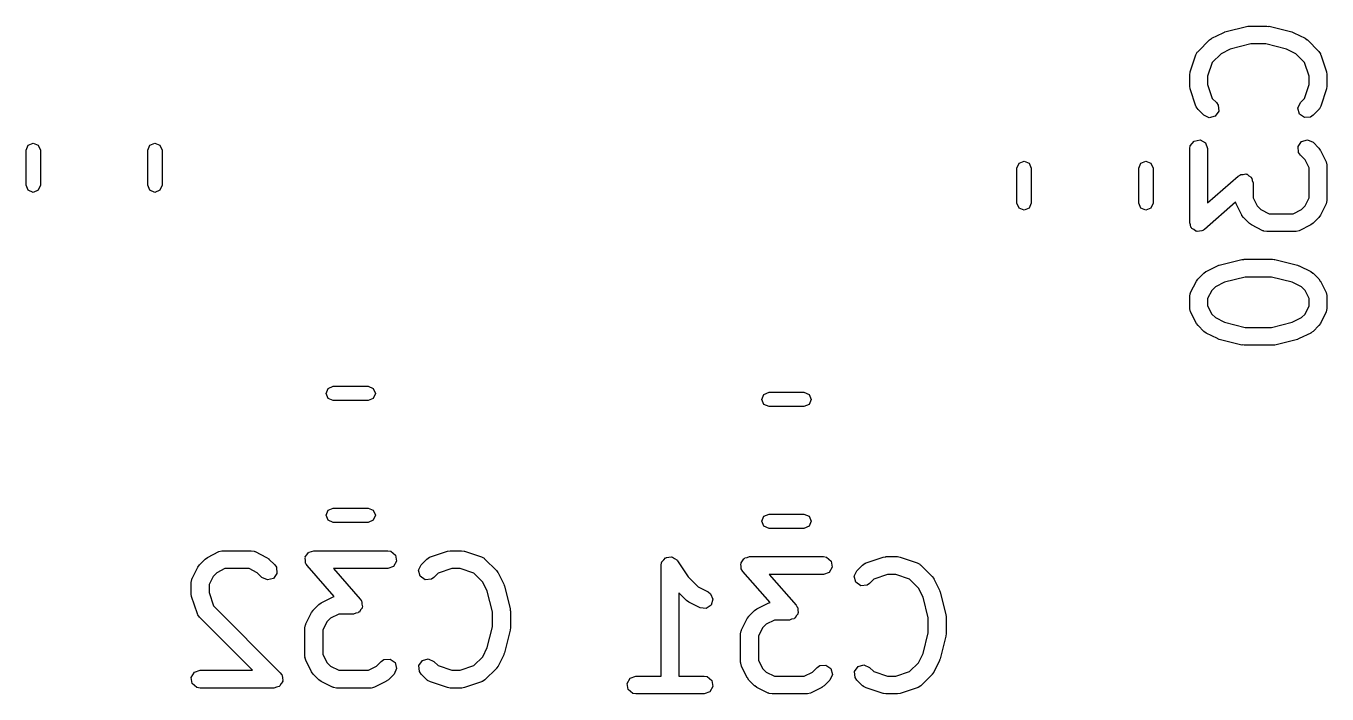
# Model space of a CAD drawing. Extents: x 112.9 to 160.3, y -137 to -94.4.
# Drawn here: x 149.33 to 160.23, y -121.51 to -115.91 of the extents above; entities that cross this region are included whole.
import ezdxf

# ---------------------------------------------------------------- set-up
doc = ezdxf.new("R2010")
doc.units = 0
doc.layers.add('BLACK', color=7, linetype='CONTINUOUS')

msp = doc.modelspace()

# ---------------------------------------------------------------- linework, layer by layer
at = {"layer": 'BLACK', "linetype": 'CONTINUOUS'}
for p, q in [((159.372, -115.963), (159.563, -115.915)), ((159.563, -115.915), (159.578, -115.914)), ((159.578, -115.914), (159.581, -115.913)), ((159.581, -115.913), (159.724, -115.913)), ((159.724, -115.913), (159.739, -115.916)), ((159.739, -115.916), (159.742, -115.915)), ((159.742, -115.915), (159.932, -115.963)), ((159.147, -116.126), (159.242, -116.03)), ((159.242, -116.03), (159.261, -116.017)), ((159.261, -116.017), (159.262, -116.016)), ((159.262, -116.016), (159.357, -115.969)), ((159.357, -115.969), (159.369, -115.965)), ((159.369, -115.965), (159.372, -115.963)), ((159.932, -115.963), (159.944, -115.968)), ((159.944, -115.968), (159.948, -115.969)), ((159.948, -115.969), (160.043, -116.016)), ((160.043, -116.016), (160.061, -116.03)), ((160.061, -116.03), (160.063, -116.03)), ((160.063, -116.03), (160.158, -116.126)), ((159.081, -116.298), (159.129, -116.155)), ((159.129, -116.155), (159.141, -116.132)), ((159.141, -116.132), (159.145, -116.13)), ((159.145, -116.13), (159.147, -116.126)), ((159.34, -116.145), (159.266, -116.219)), ((159.417, -116.106), (159.34, -116.145)), ((159.59, -116.063), (159.417, -116.106)), ((159.715, -116.063), (159.59, -116.063)), ((159.888, -116.106), (159.715, -116.063)), ((159.965, -116.145), (159.888, -116.106)), ((160.039, -116.219), (159.965, -116.145)), ((160.158, -116.126), (160.173, -116.147)), ((160.173, -116.147), (160.173, -116.151)), ((160.173, -116.151), (160.176, -116.155)), ((160.176, -116.155), (160.224, -116.298)), ((159.266, -116.219), (159.227, -116.334)), ((160.077, -116.334), (160.039, -116.219)), ((159.077, -116.321), (159.081, -116.299)), ((159.077, -116.417), (159.077, -116.321)), ((159.081, -116.299), (159.081, -116.298)), ((159.227, -116.334), (159.227, -116.404)), ((160.077, -116.404), (160.077, -116.334)), ((160.224, -116.298), (160.227, -116.32)), ((160.227, -116.32), (160.227, -116.321)), ((160.227, -116.321), (160.227, -116.417)), ((159.078, -116.418), (159.077, -116.417)), ((159.081, -116.44), (159.078, -116.418)), ((159.129, -116.583), (159.081, -116.44)), ((159.227, -116.404), (159.266, -116.519)), ((160.039, -116.519), (160.077, -116.404)), ((160.224, -116.44), (160.176, -116.583)), ((160.227, -116.417), (160.223, -116.439)), ((160.223, -116.439), (160.224, -116.44)), ((159.132, -116.587), (159.129, -116.583)), ((159.132, -116.591), (159.132, -116.587)), ((159.147, -116.613), (159.132, -116.591)), ((159.266, -116.519), (159.301, -116.554)), ((159.301, -116.554), (159.316, -116.575)), ((159.316, -116.575), (159.32, -116.627)), ((159.982, -116.601), (160.004, -116.554)), ((160.004, -116.554), (160.039, -116.519)), ((160.176, -116.583), (160.164, -116.606)), ((159.195, -116.66), (159.147, -116.613)), ((159.241, -116.682), (159.195, -116.66)), ((159.291, -116.669), (159.241, -116.682)), ((159.32, -116.627), (159.291, -116.669)), ((159.996, -116.65), (159.982, -116.601)), ((160.038, -116.68), (159.996, -116.65)), ((160.089, -116.675), (160.038, -116.68)), ((160.11, -116.66), (160.089, -116.675)), ((160.158, -116.613), (160.11, -116.66)), ((160.16, -116.608), (160.158, -116.613)), ((160.164, -116.606), (160.16, -116.608)), ((149.33, -116.954), (149.348, -116.911)), ((149.348, -116.911), (149.39, -116.894)), ((149.39, -116.894), (149.432, -116.911)), ((149.432, -116.911), (149.45, -116.954)), ((150.35, -116.954), (150.368, -116.911)), ((150.368, -116.911), (150.41, -116.894)), ((150.41, -116.894), (150.452, -116.911)), ((150.452, -116.911), (150.47, -116.954)), ((159.077, -116.94), (159.082, -116.915)), ((159.082, -116.915), (159.115, -116.876)), ((159.115, -116.876), (159.165, -116.867)), ((159.165, -116.867), (159.21, -116.892)), ((159.21, -116.892), (159.227, -116.94)), ((159.985, -116.921), (160.014, -116.879)), ((159.989, -116.972), (159.985, -116.921)), ((160.014, -116.879), (160.064, -116.866)), ((160.064, -116.866), (160.11, -116.887)), ((160.11, -116.887), (160.158, -116.935)), ((149.33, -117.246), (149.33, -116.954)), ((149.45, -116.954), (149.45, -117.246)), ((150.35, -117.246), (150.35, -116.954)), ((150.47, -116.954), (150.47, -117.246)), ((159.077, -117.56), (159.077, -116.94)), ((159.227, -116.94), (159.227, -117.394)), ((160.004, -116.994), (159.989, -116.972)), ((160.043, -117.033), (160.004, -116.994)), ((160.077, -117.101), (160.043, -117.033)), ((160.158, -116.935), (160.171, -116.953)), ((160.171, -116.953), (160.172, -116.955)), ((160.172, -116.955), (160.219, -117.05)), ((157.63, -117.104), (157.648, -117.061)), ((157.63, -117.396), (157.63, -117.104)), ((157.648, -117.061), (157.69, -117.044)), ((157.69, -117.044), (157.732, -117.061)), ((157.732, -117.061), (157.75, -117.104)), ((157.75, -117.104), (157.75, -117.396)), ((158.65, -117.104), (158.668, -117.061)), ((158.65, -117.396), (158.65, -117.104)), ((158.668, -117.061), (158.71, -117.044)), ((158.71, -117.044), (158.752, -117.061)), ((158.752, -117.061), (158.77, -117.104)), ((158.77, -117.104), (158.77, -117.396)), ((160.077, -117.351), (160.077, -117.101)), ((160.219, -117.05), (160.227, -117.075)), ((160.227, -117.075), (160.226, -117.079)), ((160.226, -117.079), (160.227, -117.083)), ((160.227, -117.083), (160.227, -117.369)), ((149.348, -117.289), (149.33, -117.246)), ((149.45, -117.246), (149.432, -117.289)), ((150.368, -117.289), (150.35, -117.246)), ((150.47, -117.246), (150.452, -117.289)), ((159.227, -117.394), (159.484, -117.17)), ((159.484, -117.17), (159.494, -117.164)), ((159.494, -117.164), (159.496, -117.161)), ((159.496, -117.161), (159.499, -117.161)), ((159.499, -117.161), (159.506, -117.156)), ((159.506, -117.156), (159.526, -117.156)), ((159.526, -117.156), (159.546, -117.152)), ((159.546, -117.152), (159.552, -117.155)), ((159.552, -117.155), (159.558, -117.155)), ((159.558, -117.155), (159.573, -117.168)), ((159.573, -117.168), (159.591, -117.178)), ((159.591, -117.178), (159.593, -117.184)), ((159.593, -117.184), (159.597, -117.187)), ((159.597, -117.187), (159.601, -117.207)), ((159.601, -117.207), (159.608, -117.226)), ((159.608, -117.226), (159.608, -117.351)), ((149.39, -117.306), (149.348, -117.289)), ((149.432, -117.289), (149.39, -117.306)), ((150.41, -117.306), (150.368, -117.289)), ((150.452, -117.289), (150.41, -117.306)), ((159.608, -117.351), (159.643, -117.42)), ((160.043, -117.42), (160.077, -117.351)), ((157.648, -117.439), (157.63, -117.396)), ((157.69, -117.456), (157.648, -117.439)), ((157.732, -117.439), (157.69, -117.456)), ((157.75, -117.396), (157.732, -117.439)), ((158.668, -117.439), (158.65, -117.396)), ((158.71, -117.456), (158.668, -117.439)), ((158.752, -117.439), (158.71, -117.456)), ((158.77, -117.396), (158.752, -117.439)), ((159.462, -117.388), (159.202, -117.616)), ((159.466, -117.403), (159.462, -117.388)), ((159.514, -117.498), (159.466, -117.403)), ((159.643, -117.42), (159.673, -117.45)), ((159.673, -117.45), (159.742, -117.485)), ((159.944, -117.485), (160.013, -117.45)), ((160.013, -117.45), (160.043, -117.42)), ((160.219, -117.403), (160.172, -117.498)), ((160.22, -117.398), (160.219, -117.403)), ((160.223, -117.395), (160.22, -117.398)), ((160.227, -117.369), (160.223, -117.395)), ((159.084, -117.579), (159.077, -117.56)), ((159.515, -117.499), (159.514, -117.498)), ((159.528, -117.517), (159.515, -117.499)), ((159.576, -117.565), (159.528, -117.517)), ((159.577, -117.566), (159.576, -117.565)), ((159.595, -117.579), (159.577, -117.566)), ((159.742, -117.485), (159.944, -117.485)), ((160.092, -117.578), (160.091, -117.579)), ((160.11, -117.565), (160.092, -117.578)), ((160.158, -117.517), (160.11, -117.565)), ((160.172, -117.498), (160.158, -117.516)), ((160.158, -117.516), (160.158, -117.517)), ((159.088, -117.598), (159.084, -117.579)), ((159.093, -117.602), (159.088, -117.598)), ((159.095, -117.608), (159.093, -117.602)), ((159.112, -117.618), (159.095, -117.608)), ((159.128, -117.631), (159.112, -117.618)), ((159.134, -117.63), (159.128, -117.631)), ((159.139, -117.633), (159.134, -117.63)), ((159.159, -117.63), (159.139, -117.633)), ((159.179, -117.629), (159.159, -117.63)), ((159.187, -117.625), (159.179, -117.629)), ((159.19, -117.624), (159.187, -117.625)), ((159.192, -117.622), (159.19, -117.624)), ((159.202, -117.616), (159.192, -117.622)), ((159.69, -117.627), (159.595, -117.579)), ((159.695, -117.627), (159.69, -117.627)), ((159.698, -117.63), (159.695, -117.627)), ((159.724, -117.635), (159.698, -117.63)), ((159.962, -117.635), (159.724, -117.635)), ((159.966, -117.633), (159.962, -117.635)), ((159.97, -117.634), (159.966, -117.633)), ((159.995, -117.627), (159.97, -117.634)), ((160.091, -117.579), (159.995, -117.627)), ((159.325, -117.915), (159.515, -117.868)), ((159.515, -117.868), (159.53, -117.867)), ((159.53, -117.867), (159.533, -117.865)), ((159.533, -117.865), (159.771, -117.865)), ((159.771, -117.865), (159.786, -117.868)), ((159.786, -117.868), (159.79, -117.868)), ((159.79, -117.868), (159.98, -117.915)), ((159.147, -118.03), (159.195, -117.983)), ((159.195, -117.983), (159.213, -117.97)), ((159.213, -117.97), (159.214, -117.969)), ((159.214, -117.969), (159.309, -117.921)), ((159.309, -117.921), (159.322, -117.917)), ((159.322, -117.917), (159.325, -117.915)), ((159.98, -117.915), (159.992, -117.921)), ((159.992, -117.921), (159.995, -117.921)), ((159.995, -117.921), (160.091, -117.969)), ((160.091, -117.969), (160.109, -117.982)), ((160.109, -117.982), (160.11, -117.983)), ((160.11, -117.983), (160.158, -118.03)), ((159.085, -118.145), (159.133, -118.05)), ((159.133, -118.05), (159.146, -118.032)), ((159.146, -118.032), (159.147, -118.03)), ((159.292, -118.097), (159.262, -118.128)), ((159.369, -118.059), (159.292, -118.097)), ((159.543, -118.015), (159.369, -118.059)), ((159.762, -118.015), (159.543, -118.015)), ((159.936, -118.059), (159.762, -118.015)), ((160.013, -118.097), (159.936, -118.059)), ((160.043, -118.128), (160.013, -118.097)), ((160.158, -118.03), (160.171, -118.049)), ((160.171, -118.049), (160.172, -118.05)), ((160.172, -118.05), (160.219, -118.145)), ((159.077, -118.179), (159.082, -118.153)), ((159.077, -118.274), (159.077, -118.179)), ((159.082, -118.153), (159.085, -118.149)), ((159.085, -118.149), (159.085, -118.145)), ((159.262, -118.128), (159.227, -118.196)), ((159.227, -118.196), (159.227, -118.256)), ((160.077, -118.196), (160.043, -118.128)), ((160.077, -118.256), (160.077, -118.196)), ((160.219, -118.145), (160.227, -118.17)), ((160.227, -118.17), (160.226, -118.174)), ((160.226, -118.174), (160.227, -118.179)), ((160.227, -118.179), (160.227, -118.274)), ((159.079, -118.278), (159.077, -118.274)), ((159.078, -118.282), (159.079, -118.278)), ((159.085, -118.307), (159.078, -118.282)), ((159.133, -118.403), (159.085, -118.307)), ((159.227, -118.256), (159.262, -118.325)), ((159.262, -118.325), (159.292, -118.355)), ((160.013, -118.355), (160.043, -118.325)), ((160.043, -118.325), (160.077, -118.256)), ((160.219, -118.307), (160.172, -118.403)), ((160.22, -118.303), (160.219, -118.307)), ((160.223, -118.299), (160.22, -118.303)), ((160.227, -118.274), (160.223, -118.299)), ((159.134, -118.404), (159.133, -118.403)), ((159.147, -118.422), (159.134, -118.404)), ((159.195, -118.47), (159.147, -118.422)), ((159.292, -118.355), (159.369, -118.394)), ((159.369, -118.394), (159.543, -118.437)), ((159.543, -118.437), (159.762, -118.437)), ((159.762, -118.437), (159.936, -118.394)), ((159.936, -118.394), (160.013, -118.355)), ((160.158, -118.422), (160.11, -118.47)), ((160.172, -118.403), (160.158, -118.421)), ((160.158, -118.421), (160.158, -118.422)), ((159.196, -118.47), (159.195, -118.47)), ((159.214, -118.484), (159.196, -118.47)), ((159.309, -118.531), (159.214, -118.484)), ((159.313, -118.532), (159.309, -118.531)), ((159.325, -118.537), (159.313, -118.532)), ((159.515, -118.585), (159.325, -118.537)), ((159.98, -118.537), (159.79, -118.585)), ((159.983, -118.535), (159.98, -118.537)), ((159.995, -118.531), (159.983, -118.535)), ((160.091, -118.484), (159.995, -118.531)), ((160.092, -118.483), (160.091, -118.484)), ((160.11, -118.47), (160.092, -118.483)), ((159.519, -118.584), (159.515, -118.585)), ((159.533, -118.587), (159.519, -118.584)), ((159.771, -118.587), (159.533, -118.587)), ((159.775, -118.586), (159.771, -118.587)), ((159.79, -118.585), (159.775, -118.586)), ((151.844, -118.99), (151.861, -118.948)), ((151.861, -119.032), (151.844, -118.99)), ((151.861, -118.948), (151.904, -118.93)), ((151.904, -118.93), (152.196, -118.93)), ((152.196, -118.93), (152.239, -118.948)), ((152.239, -118.948), (152.256, -118.99)), ((152.256, -118.99), (152.239, -119.032)), ((155.511, -118.998), (155.554, -118.98)), ((155.554, -118.98), (155.846, -118.98)), ((155.846, -118.98), (155.889, -118.998)), ((151.904, -119.05), (151.861, -119.032)), ((152.196, -119.05), (151.904, -119.05)), ((152.239, -119.032), (152.196, -119.05)), ((155.494, -119.04), (155.511, -118.998)), ((155.511, -119.082), (155.494, -119.04)), ((155.554, -119.1), (155.511, -119.082)), ((155.846, -119.1), (155.554, -119.1)), ((155.889, -119.082), (155.846, -119.1)), ((155.889, -118.998), (155.906, -119.04)), ((155.906, -119.04), (155.889, -119.082)), ((151.844, -120.01), (151.861, -119.968)), ((151.861, -119.968), (151.904, -119.95)), ((151.904, -119.95), (152.196, -119.95)), ((152.196, -119.95), (152.239, -119.968)), ((152.239, -119.968), (152.256, -120.01)), ((151.861, -120.052), (151.844, -120.01)), ((151.904, -120.07), (151.861, -120.052)), ((152.196, -120.07), (151.904, -120.07)), ((152.239, -120.052), (152.196, -120.07)), ((152.256, -120.01), (152.239, -120.052)), ((155.494, -120.06), (155.511, -120.018)), ((155.511, -120.102), (155.494, -120.06)), ((155.511, -120.018), (155.554, -120)), ((155.554, -120), (155.846, -120)), ((155.846, -120), (155.889, -120.018)), ((155.889, -120.018), (155.906, -120.06)), ((155.906, -120.06), (155.889, -120.102)), ((155.554, -120.12), (155.511, -120.102)), ((155.846, -120.12), (155.554, -120.12)), ((155.889, -120.102), (155.846, -120.12)), ((150.783, -120.425), (150.83, -120.377)), ((150.83, -120.377), (150.849, -120.364)), ((150.849, -120.364), (150.85, -120.363)), ((150.85, -120.363), (150.945, -120.315)), ((150.945, -120.315), (150.97, -120.308)), ((150.97, -120.308), (150.974, -120.309)), ((150.974, -120.309), (150.979, -120.307)), ((150.979, -120.307), (151.217, -120.307)), ((151.217, -120.307), (151.242, -120.312)), ((151.242, -120.312), (151.246, -120.315)), ((151.246, -120.315), (151.25, -120.315)), ((151.25, -120.315), (151.345, -120.363)), ((151.345, -120.363), (151.363, -120.376)), ((151.363, -120.376), (151.365, -120.377)), ((151.365, -120.377), (151.413, -120.425)), ((151.667, -120.369), (151.67, -120.364)), ((151.67, -120.389), (151.667, -120.369)), ((151.669, -120.358), (151.682, -120.342)), ((151.67, -120.364), (151.669, -120.358)), ((151.671, -120.409), (151.67, -120.389)), ((151.675, -120.417), (151.671, -120.409)), ((151.682, -120.342), (151.692, -120.325)), ((151.692, -120.325), (151.698, -120.323)), ((151.698, -120.323), (151.702, -120.318)), ((151.702, -120.318), (151.721, -120.314)), ((151.721, -120.314), (151.74, -120.307)), ((151.74, -120.307), (152.36, -120.307)), ((152.36, -120.307), (152.385, -120.312)), ((152.385, -120.312), (152.424, -120.345)), ((152.433, -120.395), (152.408, -120.44)), ((152.424, -120.345), (152.433, -120.395)), ((152.64, -120.425), (152.687, -120.377)), ((152.687, -120.377), (152.709, -120.362)), ((152.709, -120.362), (152.713, -120.362)), ((152.713, -120.362), (152.717, -120.359)), ((152.717, -120.359), (152.86, -120.311)), ((152.86, -120.311), (152.882, -120.308)), ((152.882, -120.308), (152.883, -120.307)), ((152.883, -120.307), (152.979, -120.307)), ((152.979, -120.307), (153.001, -120.311)), ((153.001, -120.311), (153.002, -120.311)), ((153.002, -120.311), (153.145, -120.359)), ((153.145, -120.359), (153.168, -120.371)), ((153.168, -120.371), (153.17, -120.375)), ((153.17, -120.375), (153.174, -120.377)), ((153.174, -120.377), (153.27, -120.472)), ((154.649, -120.432), (154.653, -120.407)), ((154.653, -120.407), (154.656, -120.403)), ((154.656, -120.403), (154.657, -120.399)), ((154.657, -120.399), (154.672, -120.384)), ((154.672, -120.384), (154.686, -120.367)), ((154.686, -120.367), (154.691, -120.367)), ((154.691, -120.367), (154.694, -120.364)), ((154.694, -120.364), (154.715, -120.362)), ((154.715, -120.362), (154.737, -120.359)), ((154.737, -120.359), (154.741, -120.361)), ((154.741, -120.361), (154.745, -120.36)), ((154.745, -120.36), (154.762, -120.373)), ((154.762, -120.373), (154.781, -120.384)), ((154.781, -120.384), (154.783, -120.388)), ((154.783, -120.388), (154.786, -120.391)), ((154.786, -120.391), (154.877, -120.527)), ((155.319, -120.408), (155.332, -120.392)), ((155.32, -120.414), (155.319, -120.408)), ((155.332, -120.392), (155.342, -120.375)), ((155.342, -120.375), (155.348, -120.373)), ((155.348, -120.373), (155.352, -120.368)), ((155.352, -120.368), (155.371, -120.364)), ((155.371, -120.364), (155.39, -120.357)), ((155.39, -120.357), (156.01, -120.357)), ((156.01, -120.357), (156.035, -120.362)), ((156.035, -120.362), (156.074, -120.395)), ((156.074, -120.395), (156.083, -120.445)), ((156.363, -120.412), (156.367, -120.409)), ((156.367, -120.409), (156.51, -120.361)), ((156.51, -120.361), (156.532, -120.358)), ((156.532, -120.358), (156.533, -120.357)), ((156.533, -120.357), (156.629, -120.357)), ((156.629, -120.357), (156.651, -120.361)), ((156.651, -120.361), (156.652, -120.361)), ((156.652, -120.361), (156.795, -120.409)), ((156.795, -120.409), (156.818, -120.421)), ((150.721, -120.539), (150.769, -120.444)), ((150.769, -120.444), (150.782, -120.426)), ((150.782, -120.426), (150.783, -120.425)), ((150.928, -120.492), (150.897, -120.522)), ((150.996, -120.457), (150.928, -120.492)), ((151.199, -120.457), (150.996, -120.457)), ((151.267, -120.492), (151.199, -120.457)), ((151.306, -120.531), (151.267, -120.492)), ((151.432, -120.497), (151.403, -120.539)), ((151.413, -120.425), (151.427, -120.446)), ((151.427, -120.446), (151.432, -120.497)), ((151.676, -120.42), (151.675, -120.417)), ((151.678, -120.422), (151.676, -120.42)), ((151.684, -120.432), (151.678, -120.422)), ((151.912, -120.692), (151.684, -120.432)), ((152.36, -120.457), (151.906, -120.457)), ((151.906, -120.457), (152.13, -120.714)), ((152.408, -120.44), (152.36, -120.457)), ((152.618, -120.471), (152.64, -120.425)), ((152.631, -120.521), (152.618, -120.471)), ((152.781, -120.496), (152.746, -120.531)), ((152.896, -120.457), (152.781, -120.496)), ((152.966, -120.457), (152.896, -120.457)), ((153.081, -120.496), (152.966, -120.457)), ((153.155, -120.57), (153.081, -120.496)), ((153.27, -120.472), (153.283, -120.491)), ((153.283, -120.491), (153.284, -120.492)), ((153.284, -120.492), (153.331, -120.587)), ((154.649, -121.357), (154.649, -120.432)), ((155.317, -120.419), (155.32, -120.414)), ((155.32, -120.439), (155.317, -120.419)), ((155.321, -120.459), (155.32, -120.439)), ((155.325, -120.467), (155.321, -120.459)), ((155.326, -120.47), (155.325, -120.467)), ((155.328, -120.472), (155.326, -120.47)), ((155.334, -120.482), (155.328, -120.472)), ((155.562, -120.742), (155.334, -120.482)), ((156.01, -120.507), (155.556, -120.507)), ((155.556, -120.507), (155.78, -120.764)), ((156.058, -120.49), (156.01, -120.507)), ((156.083, -120.445), (156.058, -120.49)), ((156.268, -120.521), (156.29, -120.475)), ((156.29, -120.475), (156.337, -120.427)), ((156.337, -120.427), (156.359, -120.412)), ((156.359, -120.412), (156.363, -120.412)), ((156.546, -120.507), (156.431, -120.546)), ((156.616, -120.507), (156.546, -120.507)), ((156.731, -120.546), (156.616, -120.507)), ((156.818, -120.421), (156.82, -120.425)), ((156.82, -120.425), (156.824, -120.427)), ((156.824, -120.427), (156.92, -120.522)), ((150.713, -120.573), (150.718, -120.547)), ((150.713, -120.668), (150.713, -120.573)), ((150.718, -120.547), (150.72, -120.544)), ((150.72, -120.544), (150.721, -120.539)), ((150.897, -120.522), (150.863, -120.591)), ((150.863, -120.591), (150.863, -120.656)), ((151.353, -120.552), (151.306, -120.531)), ((151.403, -120.539), (151.353, -120.552)), ((152.673, -120.55), (152.631, -120.521)), ((152.725, -120.546), (152.673, -120.55)), ((152.746, -120.531), (152.725, -120.546)), ((153.194, -120.647), (153.155, -120.57)), ((153.331, -120.587), (153.335, -120.599)), ((153.335, -120.599), (153.337, -120.602)), ((153.337, -120.602), (153.385, -120.793)), ((154.877, -120.527), (154.959, -120.609)), ((154.959, -120.609), (155.043, -120.651)), ((156.281, -120.571), (156.268, -120.521)), ((156.323, -120.6), (156.281, -120.571)), ((156.375, -120.596), (156.323, -120.6)), ((156.396, -120.581), (156.375, -120.596)), ((156.431, -120.546), (156.396, -120.581)), ((156.805, -120.62), (156.731, -120.546)), ((156.844, -120.697), (156.805, -120.62)), ((156.92, -120.522), (156.933, -120.541)), ((156.933, -120.541), (156.934, -120.542)), ((156.934, -120.542), (156.981, -120.637)), ((150.714, -120.67), (150.713, -120.668)), ((150.717, -120.692), (150.714, -120.67)), ((150.765, -120.835), (150.717, -120.692)), ((150.863, -120.656), (150.901, -120.77)), ((151.802, -120.744), (151.897, -120.696)), ((151.897, -120.696), (151.912, -120.692)), ((152.13, -120.714), (152.136, -120.724)), ((152.136, -120.724), (152.139, -120.726)), ((152.139, -120.726), (152.139, -120.729)), ((152.139, -120.729), (152.144, -120.736)), ((152.144, -120.736), (152.144, -120.756)), ((153.237, -120.82), (153.194, -120.647)), ((154.861, -120.724), (154.799, -120.661)), ((154.799, -120.661), (154.799, -121.357)), ((154.863, -120.724), (154.861, -120.724)), ((154.881, -120.738), (154.863, -120.724)), ((154.976, -120.785), (154.881, -120.738)), ((155.043, -120.651), (155.064, -120.667)), ((155.064, -120.667), (155.084, -120.714)), ((155.084, -120.714), (155.07, -120.763)), ((156.887, -120.87), (156.844, -120.697)), ((156.981, -120.637), (156.985, -120.649)), ((156.985, -120.649), (156.987, -120.652)), ((156.987, -120.652), (157.035, -120.843)), ((150.767, -120.838), (150.765, -120.835)), ((150.768, -120.843), (150.767, -120.838)), ((150.783, -120.864), (150.768, -120.843)), ((150.901, -120.77), (151.46, -121.329)), ((151.673, -120.92), (151.721, -120.825)), ((151.721, -120.825), (151.734, -120.807)), ((151.734, -120.807), (151.735, -120.806)), ((151.735, -120.806), (151.783, -120.758)), ((151.783, -120.758), (151.801, -120.745)), ((151.801, -120.745), (151.802, -120.744)), ((151.949, -120.838), (151.88, -120.873)), ((152.074, -120.838), (151.949, -120.838)), ((152.093, -120.831), (152.074, -120.838)), ((152.113, -120.827), (152.093, -120.831)), ((152.116, -120.823), (152.113, -120.827)), ((152.122, -120.821), (152.116, -120.823)), ((152.132, -120.803), (152.122, -120.821)), ((152.145, -120.788), (152.132, -120.803)), ((152.144, -120.756), (152.148, -120.776)), ((152.148, -120.776), (152.145, -120.782)), ((152.145, -120.782), (152.145, -120.788)), ((153.237, -120.945), (153.237, -120.82)), ((153.385, -120.793), (153.386, -120.808)), ((153.386, -120.808), (153.387, -120.811)), ((153.387, -120.811), (153.387, -120.954)), ((155.027, -120.791), (154.976, -120.785)), ((155.07, -120.763), (155.027, -120.791)), ((155.385, -120.856), (155.433, -120.808)), ((155.433, -120.808), (155.451, -120.795)), ((155.451, -120.795), (155.452, -120.794)), ((155.452, -120.794), (155.547, -120.746)), ((155.547, -120.746), (155.562, -120.742)), ((155.78, -120.764), (155.786, -120.774)), ((155.795, -120.838), (155.782, -120.853)), ((155.786, -120.774), (155.789, -120.776)), ((155.789, -120.776), (155.789, -120.779)), ((155.789, -120.779), (155.794, -120.786)), ((155.794, -120.786), (155.794, -120.806)), ((155.794, -120.806), (155.798, -120.826)), ((155.798, -120.826), (155.795, -120.832)), ((155.795, -120.832), (155.795, -120.838)), ((157.035, -120.843), (157.036, -120.858)), ((151.226, -121.307), (150.783, -120.864)), ((151.665, -120.954), (151.67, -120.928)), ((151.665, -121.192), (151.665, -120.954)), ((151.67, -120.928), (151.673, -120.925)), ((151.673, -120.925), (151.673, -120.92)), ((151.85, -120.903), (151.815, -120.972)), ((151.88, -120.873), (151.85, -120.903)), ((153.194, -121.118), (153.237, -120.945)), ((153.387, -120.954), (153.384, -120.969)), ((155.323, -120.97), (155.371, -120.875)), ((155.371, -120.875), (155.384, -120.857)), ((155.384, -120.857), (155.385, -120.856)), ((155.5, -120.953), (155.465, -121.022)), ((155.53, -120.923), (155.5, -120.953)), ((155.599, -120.888), (155.53, -120.923)), ((155.724, -120.888), (155.599, -120.888)), ((155.743, -120.881), (155.724, -120.888)), ((155.763, -120.877), (155.743, -120.881)), ((155.766, -120.873), (155.763, -120.877)), ((155.772, -120.871), (155.766, -120.873)), ((155.782, -120.853), (155.772, -120.871)), ((156.887, -120.995), (156.887, -120.87)), ((157.036, -120.858), (157.037, -120.861)), ((157.037, -120.861), (157.037, -121.004)), ((151.815, -120.972), (151.815, -121.174)), ((153.385, -120.972), (153.337, -121.162)), ((153.384, -120.969), (153.385, -120.972)), ((155.315, -121.004), (155.32, -120.978)), ((155.315, -121.242), (155.315, -121.004)), ((155.32, -120.978), (155.323, -120.975)), ((155.323, -120.975), (155.323, -120.97)), ((155.465, -121.022), (155.465, -121.224)), ((156.844, -121.168), (156.887, -120.995)), ((157.035, -121.022), (156.987, -121.212)), ((157.037, -121.004), (157.034, -121.019)), ((157.034, -121.019), (157.035, -121.022)), ((151.815, -121.174), (151.85, -121.243)), ((153.155, -121.195), (153.194, -121.118)), ((153.332, -121.174), (153.331, -121.178)), ((153.337, -121.162), (153.332, -121.174)), ((156.805, -121.245), (156.844, -121.168)), ((151.667, -121.196), (151.665, -121.192)), ((151.666, -121.2), (151.667, -121.196)), ((151.673, -121.225), (151.666, -121.2)), ((151.721, -121.321), (151.673, -121.225)), ((151.85, -121.243), (151.88, -121.273)), ((151.88, -121.273), (151.949, -121.307)), ((152.199, -121.307), (152.267, -121.273)), ((152.267, -121.273), (152.306, -121.234)), ((152.306, -121.234), (152.328, -121.219)), ((152.328, -121.219), (152.379, -121.215)), ((152.379, -121.215), (152.421, -121.244)), ((152.421, -121.244), (152.434, -121.294)), ((152.62, -121.268), (152.65, -121.226)), ((152.625, -121.319), (152.62, -121.268)), ((152.65, -121.226), (152.699, -121.212)), ((152.699, -121.212), (152.746, -121.234)), ((152.746, -121.234), (152.781, -121.269)), ((152.781, -121.269), (152.896, -121.307)), ((152.966, -121.307), (153.081, -121.269)), ((153.081, -121.269), (153.155, -121.195)), ((153.284, -121.273), (153.27, -121.291)), ((153.331, -121.178), (153.284, -121.273)), ((155.317, -121.246), (155.315, -121.242)), ((155.316, -121.25), (155.317, -121.246)), ((155.323, -121.275), (155.316, -121.25)), ((155.371, -121.371), (155.323, -121.275)), ((155.465, -121.224), (155.5, -121.293)), ((155.956, -121.284), (155.978, -121.269)), ((155.978, -121.269), (156.029, -121.265)), ((156.029, -121.265), (156.071, -121.294)), ((156.27, -121.318), (156.3, -121.276)), ((156.3, -121.276), (156.349, -121.262)), ((156.349, -121.262), (156.396, -121.284)), ((156.731, -121.319), (156.805, -121.245)), ((156.981, -121.228), (156.934, -121.323)), ((156.982, -121.224), (156.981, -121.228)), ((156.987, -121.212), (156.982, -121.224)), ((150.714, -121.369), (150.74, -121.325)), ((150.723, -121.42), (150.714, -121.369)), ((150.74, -121.325), (150.788, -121.307)), ((150.788, -121.307), (151.226, -121.307)), ((151.46, -121.329), (151.47, -121.343)), ((151.47, -121.343), (151.472, -121.345)), ((151.472, -121.345), (151.472, -121.347)), ((151.472, -121.347), (151.475, -121.351)), ((151.475, -121.351), (151.477, -121.373)), ((151.477, -121.373), (151.481, -121.395)), ((151.722, -121.322), (151.721, -121.321)), ((151.735, -121.34), (151.722, -121.322)), ((151.783, -121.388), (151.735, -121.34)), ((151.784, -121.388), (151.783, -121.388)), ((151.802, -121.402), (151.784, -121.388)), ((151.949, -121.307), (152.199, -121.307)), ((152.365, -121.388), (152.347, -121.401)), ((152.413, -121.34), (152.365, -121.388)), ((152.434, -121.294), (152.413, -121.34)), ((152.64, -121.34), (152.625, -121.319)), ((152.687, -121.388), (152.64, -121.34)), ((152.692, -121.39), (152.687, -121.388)), ((152.694, -121.394), (152.692, -121.39)), ((152.896, -121.307), (152.966, -121.307)), ((153.174, -121.388), (153.153, -121.403)), ((153.27, -121.293), (153.174, -121.388)), ((153.27, -121.291), (153.27, -121.293)), ((154.364, -121.419), (154.39, -121.375)), ((154.39, -121.375), (154.438, -121.357)), ((154.438, -121.357), (154.649, -121.357)), ((154.799, -121.357), (155.01, -121.357)), ((155.01, -121.357), (155.035, -121.362)), ((155.035, -121.362), (155.074, -121.395)), ((155.372, -121.372), (155.371, -121.371)), ((155.385, -121.39), (155.372, -121.372)), ((155.433, -121.438), (155.385, -121.39)), ((155.5, -121.293), (155.53, -121.323)), ((155.53, -121.323), (155.599, -121.357)), ((155.599, -121.357), (155.849, -121.357)), ((155.849, -121.357), (155.917, -121.323)), ((155.917, -121.323), (155.956, -121.284)), ((156.063, -121.39), (156.015, -121.438)), ((156.084, -121.344), (156.063, -121.39)), ((156.071, -121.294), (156.084, -121.344)), ((156.275, -121.369), (156.27, -121.318)), ((156.29, -121.39), (156.275, -121.369)), ((156.337, -121.438), (156.29, -121.39)), ((156.396, -121.284), (156.431, -121.319)), ((156.431, -121.319), (156.546, -121.357)), ((156.546, -121.357), (156.616, -121.357)), ((156.616, -121.357), (156.731, -121.319)), ((156.92, -121.343), (156.824, -121.438)), ((156.934, -121.323), (156.92, -121.341)), ((156.92, -121.341), (156.92, -121.343)), ((150.762, -121.453), (150.723, -121.42)), ((150.788, -121.457), (150.762, -121.453)), ((151.407, -121.457), (150.788, -121.457)), ((151.428, -121.45), (151.407, -121.457)), ((151.45, -121.444), (151.428, -121.45)), ((151.452, -121.441), (151.45, -121.444)), ((151.455, -121.44), (151.452, -121.441)), ((151.467, -121.42), (151.455, -121.44)), ((151.48, -121.402), (151.467, -121.42)), ((151.481, -121.395), (151.479, -121.398)), ((151.479, -121.398), (151.48, -121.402)), ((151.897, -121.449), (151.802, -121.402)), ((151.902, -121.45), (151.897, -121.449)), ((151.905, -121.453), (151.902, -121.45)), ((151.931, -121.457), (151.905, -121.453)), ((152.217, -121.457), (151.931, -121.457)), ((152.221, -121.456), (152.217, -121.457)), ((152.225, -121.457), (152.221, -121.456)), ((152.25, -121.449), (152.225, -121.457)), ((152.345, -121.402), (152.25, -121.449)), ((152.347, -121.401), (152.345, -121.402)), ((152.717, -121.406), (152.694, -121.394)), ((152.86, -121.454), (152.717, -121.406)), ((152.861, -121.453), (152.86, -121.454)), ((152.883, -121.457), (152.861, -121.453)), ((152.979, -121.457), (152.883, -121.457)), ((152.98, -121.457), (152.979, -121.457)), ((153.002, -121.454), (152.98, -121.457)), ((153.145, -121.406), (153.002, -121.454)), ((153.149, -121.403), (153.145, -121.406)), ((153.153, -121.403), (153.149, -121.403)), ((154.373, -121.47), (154.364, -121.419)), ((154.412, -121.503), (154.373, -121.47)), ((155.058, -121.49), (155.01, -121.507)), ((155.083, -121.445), (155.058, -121.49)), ((155.074, -121.395), (155.083, -121.445)), ((155.434, -121.438), (155.433, -121.438)), ((155.452, -121.452), (155.434, -121.438)), ((155.547, -121.499), (155.452, -121.452)), ((155.552, -121.5), (155.547, -121.499)), ((155.555, -121.503), (155.552, -121.5)), ((155.9, -121.499), (155.875, -121.507)), ((155.995, -121.452), (155.9, -121.499)), ((155.997, -121.451), (155.995, -121.452)), ((156.015, -121.438), (155.997, -121.451)), ((156.342, -121.44), (156.337, -121.438)), ((156.344, -121.444), (156.342, -121.44)), ((156.367, -121.456), (156.344, -121.444)), ((156.51, -121.504), (156.367, -121.456)), ((156.795, -121.456), (156.652, -121.504)), ((156.799, -121.453), (156.795, -121.456)), ((156.803, -121.453), (156.799, -121.453)), ((156.824, -121.438), (156.803, -121.453)), ((154.438, -121.507), (154.412, -121.503)), ((155.01, -121.507), (154.438, -121.507)), ((155.581, -121.507), (155.555, -121.503)), ((155.867, -121.507), (155.581, -121.507)), ((155.871, -121.506), (155.867, -121.507)), ((155.875, -121.507), (155.871, -121.506)), ((156.511, -121.503), (156.51, -121.504)), ((156.533, -121.507), (156.511, -121.503)), ((156.629, -121.507), (156.533, -121.507)), ((156.63, -121.507), (156.629, -121.507)), ((156.652, -121.504), (156.63, -121.507))]:
    msp.add_line(p, q, dxfattribs=at)

doc.saveas('drawing.dxf')
